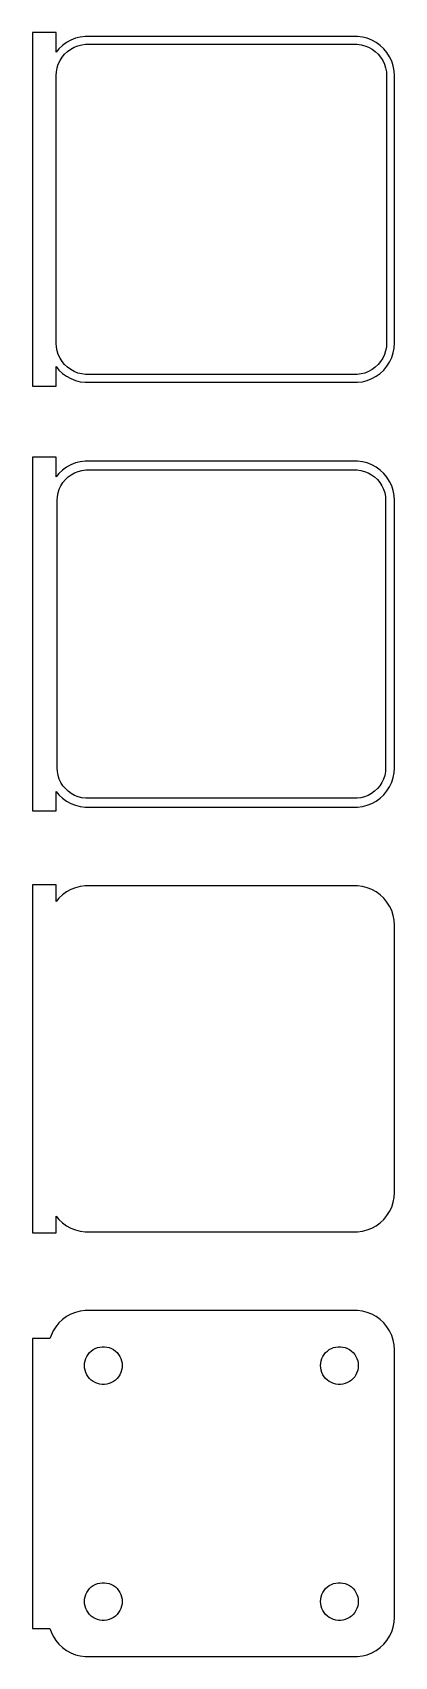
# Model space of a CAD drawing. Header units: metres. Extents: x -24 to 22, y 140 to 346.
import ezdxf

# ---------------------------------------------------------------- set-up
doc = ezdxf.new("R2010")
doc.units = ezdxf.units.M

msp = doc.modelspace()

# ---------------------------------------------------------------- linework, layer by layer
for p, q in [((-21, 346.49), (-24, 346.49)), ((-24, 346.49), (-24, 301.51)), ((-21, 343.993), (-21, 346.49)), ((-20.1871, 344.853), (-20.6448, 344.423)), ((-19.6791, 345.222), (-20.1871, 344.853)), ((-19.1289, 345.524), (-19.6791, 345.222)), ((-18.5451, 345.755), (-19.1289, 345.524)), ((-17.9369, 345.911), (-18.5451, 345.755)), ((-18.2361, 344.804), (-17.7495, 344.929)), ((-17.3139, 345.99), (-17.9369, 345.911)), ((-17.7495, 344.929), (-17.2512, 344.992)), ((17.3139, 345.99), (-17.3139, 345.99)), ((-17.2512, 344.992), (17.2512, 344.992)), ((17.2512, 344.992), (17.7495, 344.929)), ((17.9369, 345.911), (17.3139, 345.99)), ((17.7495, 344.929), (18.2361, 344.804)), ((18.5451, 345.755), (17.9369, 345.911)), ((19.1289, 345.524), (18.5451, 345.755)), ((19.6791, 345.222), (19.1289, 345.524)), ((20.1871, 344.853), (19.6791, 345.222)), ((20.6448, 344.423), (20.1871, 344.853)), ((-20.6448, 344.423), (-21, 343.993)), ((-20.7191, 342.472), (-20.5052, 342.927)), ((-20.5052, 342.927), (-20.2361, 343.351)), ((-20.2361, 343.351), (-19.9159, 343.738)), ((-19.9159, 343.738), (-19.5497, 344.082)), ((-19.5497, 344.082), (-19.1433, 344.377)), ((-19.1433, 344.377), (-18.7031, 344.619)), ((-18.7031, 344.619), (-18.2361, 344.804)), ((18.2361, 344.804), (18.7031, 344.619)), ((18.7031, 344.619), (19.1433, 344.377)), ((19.1433, 344.377), (19.5497, 344.082)), ((19.5497, 344.082), (19.9159, 343.738)), ((19.9159, 343.738), (20.2361, 343.351)), ((20.2361, 343.351), (20.5052, 342.927)), ((20.5052, 342.927), (20.7191, 342.472)), ((21.0451, 343.939), (20.6448, 344.423)), ((21.3815, 343.409), (21.0451, 343.939)), ((21.6489, 342.841), (21.3815, 343.409)), ((21.8429, 342.243), (21.6489, 342.841)), ((-21, 341), (-20.9684, 341.501)), ((-21, 307), (-21, 341)), ((-20.9684, 341.501), (-20.8743, 341.995)), ((-20.8743, 341.995), (-20.7191, 342.472)), ((20.7191, 342.472), (20.8743, 341.995)), ((20.8743, 341.995), (20.9684, 341.501)), ((20.9684, 341.501), (21, 341)), ((21, 341), (21, 307)), ((21.9606, 341.627), (21.8429, 342.243)), ((22, 341), (21.9606, 341.627)), ((22, 307), (22, 341)), ((-20.9684, 306.499), (-21, 307)), ((-20.8743, 306.005), (-20.9684, 306.499)), ((-20.7191, 305.528), (-20.8743, 306.005)), ((20.8743, 306.005), (20.7191, 305.528)), ((20.9684, 306.499), (20.8743, 306.005)), ((21, 307), (20.9684, 306.499)), ((21.6489, 305.159), (21.8429, 305.757)), ((21.8429, 305.757), (21.9606, 306.373)), ((21.9606, 306.373), (22, 307)), ((-21, 304.007), (-20.6448, 303.577)), ((-21, 301.51), (-21, 304.007)), ((-20.5052, 305.073), (-20.7191, 305.528)), ((-20.6448, 303.577), (-20.1871, 303.147)), ((-20.2361, 304.649), (-20.5052, 305.073)), ((-19.9159, 304.262), (-20.2361, 304.649)), ((-19.5497, 303.918), (-19.9159, 304.262)), ((-19.1433, 303.623), (-19.5497, 303.918)), ((-18.7031, 303.381), (-19.1433, 303.623)), ((19.1433, 303.623), (18.7031, 303.381)), ((19.5497, 303.918), (19.1433, 303.623)), ((19.9159, 304.262), (19.5497, 303.918)), ((20.2361, 304.649), (19.9159, 304.262)), ((20.1871, 303.147), (20.6448, 303.577)), ((20.5052, 305.073), (20.2361, 304.649)), ((20.7191, 305.528), (20.5052, 305.073)), ((20.6448, 303.577), (21.0451, 304.061)), ((21.0451, 304.061), (21.3815, 304.591)), ((21.3815, 304.591), (21.6489, 305.159)), ((-24, 301.51), (-21, 301.51)), ((-20.1871, 303.147), (-19.6791, 302.778)), ((-19.6791, 302.778), (-19.1289, 302.476)), ((-19.1289, 302.476), (-18.5451, 302.245)), ((-18.2361, 303.196), (-18.7031, 303.381)), ((-18.5451, 302.245), (-17.9369, 302.089)), ((-17.7495, 303.071), (-18.2361, 303.196)), ((-17.9369, 302.089), (-17.3139, 302.01)), ((-17.2512, 303.008), (-17.7495, 303.071)), ((-17.3139, 302.01), (17.3139, 302.01)), ((17.2512, 303.008), (-17.2512, 303.008)), ((17.7495, 303.071), (17.2512, 303.008)), ((17.3139, 302.01), (17.9369, 302.089)), ((18.2361, 303.196), (17.7495, 303.071)), ((17.9369, 302.089), (18.5451, 302.245)), ((18.7031, 303.381), (18.2361, 303.196)), ((18.5451, 302.245), (19.1289, 302.476)), ((19.1289, 302.476), (19.6791, 302.778)), ((19.6791, 302.778), (20.1871, 303.147)), ((-21, 292.49), (-24, 292.49)), ((-24, 292.49), (-24, 247.51)), ((-21, 289.993), (-21, 292.49)), ((-19.6791, 291.222), (-20.1871, 290.853)), ((-19.1289, 291.524), (-19.6791, 291.222)), ((-18.5451, 291.755), (-19.1289, 291.524)), ((-17.9369, 291.911), (-18.5451, 291.755)), ((-17.3139, 291.99), (-17.9369, 291.911)), ((17.3139, 291.99), (-17.3139, 291.99)), ((17.9369, 291.911), (17.3139, 291.99)), ((18.5451, 291.755), (17.9369, 291.911)), ((19.1289, 291.524), (18.5451, 291.755)), ((19.6791, 291.222), (19.1289, 291.524)), ((20.1871, 290.853), (19.6791, 291.222)), ((-20.6448, 290.423), (-21, 289.993)), ((-20.1871, 290.853), (-20.6448, 290.423)), ((-20.3936, 288.866), (-20.133, 289.276)), ((-20.133, 289.276), (-19.823, 289.651)), ((-19.823, 289.651), (-19.4685, 289.984)), ((-19.4685, 289.984), (-19.0751, 290.27)), ((-19.0751, 290.27), (-18.6489, 290.504)), ((-18.6489, 290.504), (-18.1967, 290.683)), ((-18.1967, 290.683), (-17.7256, 290.804)), ((-17.7256, 290.804), (-17.2432, 290.865)), ((-17.2432, 290.865), (17.2432, 290.865)), ((17.2432, 290.865), (17.7256, 290.804)), ((17.7256, 290.804), (18.1967, 290.683)), ((18.1967, 290.683), (18.6489, 290.504)), ((18.6489, 290.504), (19.0751, 290.27)), ((19.0751, 290.27), (19.4685, 289.984)), ((19.4685, 289.984), (19.823, 289.651)), ((19.823, 289.651), (20.133, 289.276)), ((20.133, 289.276), (20.3936, 288.866)), ((20.6448, 290.423), (20.1871, 290.853)), ((21.0451, 289.939), (20.6448, 290.423)), ((21.3815, 289.409), (21.0451, 289.939)), ((21.6489, 288.841), (21.3815, 289.409)), ((-20.8726, 287), (-20.8421, 287.485)), ((-20.8421, 287.485), (-20.751, 287.963)), ((-20.751, 287.963), (-20.6007, 288.426)), ((-20.6007, 288.426), (-20.3936, 288.866)), ((20.3936, 288.866), (20.6007, 288.426)), ((20.6007, 288.426), (20.751, 287.963)), ((20.751, 287.963), (20.8421, 287.485)), ((20.8421, 287.485), (20.8726, 287)), ((21.8429, 288.243), (21.6489, 288.841)), ((21.9606, 287.627), (21.8429, 288.243)), ((22, 287), (21.9606, 287.627)), ((-20.8726, 253), (-20.8726, 287)), ((20.8726, 287), (20.8726, 253)), ((22, 253), (22, 287)), ((-20.8421, 252.515), (-20.8726, 253)), ((-20.751, 252.037), (-20.8421, 252.515)), ((-20.6007, 251.574), (-20.751, 252.037)), ((20.751, 252.037), (20.6007, 251.574)), ((20.8421, 252.515), (20.751, 252.037)), ((20.8726, 253), (20.8421, 252.515)), ((21.8429, 251.757), (21.9606, 252.373)), ((21.9606, 252.373), (22, 253)), ((-21, 250.007), (-20.6448, 249.577)), ((-21, 247.51), (-21, 250.007)), ((-20.3936, 251.134), (-20.6007, 251.574)), ((-20.133, 250.724), (-20.3936, 251.134)), ((-19.823, 250.349), (-20.133, 250.724)), ((-19.4685, 250.016), (-19.823, 250.349)), ((-19.0751, 249.73), (-19.4685, 250.016)), ((19.4685, 250.016), (19.0751, 249.73)), ((19.823, 250.349), (19.4685, 250.016)), ((20.133, 250.724), (19.823, 250.349)), ((20.3936, 251.134), (20.133, 250.724)), ((20.6007, 251.574), (20.3936, 251.134)), ((20.6448, 249.577), (21.0451, 250.061)), ((21.0451, 250.061), (21.3815, 250.591)), ((21.3815, 250.591), (21.6489, 251.159)), ((21.6489, 251.159), (21.8429, 251.757)), ((-20.6448, 249.577), (-20.1871, 249.147)), ((-20.1871, 249.147), (-19.6791, 248.778)), ((-19.6791, 248.778), (-19.1289, 248.476)), ((-19.1289, 248.476), (-18.5451, 248.245)), ((-18.6489, 249.496), (-19.0751, 249.73)), ((-18.1967, 249.317), (-18.6489, 249.496)), ((-18.5451, 248.245), (-17.9369, 248.089)), ((-17.7256, 249.196), (-18.1967, 249.317)), ((-17.9369, 248.089), (-17.3139, 248.01)), ((-17.2432, 249.135), (-17.7256, 249.196)), ((-17.3139, 248.01), (17.3139, 248.01)), ((17.2432, 249.135), (-17.2432, 249.135)), ((17.7256, 249.196), (17.2432, 249.135)), ((17.3139, 248.01), (17.9369, 248.089)), ((18.1967, 249.317), (17.7256, 249.196)), ((17.9369, 248.089), (18.5451, 248.245)), ((18.6489, 249.496), (18.1967, 249.317)), ((18.5451, 248.245), (19.1289, 248.476)), ((19.0751, 249.73), (18.6489, 249.496)), ((19.1289, 248.476), (19.6791, 248.778)), ((19.6791, 248.778), (20.1871, 249.147)), ((20.1871, 249.147), (20.6448, 249.577)), ((-24, 247.51), (-21, 247.51)), ((-21, 238.115), (-24, 238.115)), ((-24, 238.115), (-24, 193.885)), ((-21, 235.993), (-21, 238.115)), ((-19.1289, 237.524), (-19.6791, 237.222)), ((-18.5451, 237.755), (-19.1289, 237.524)), ((-17.9369, 237.911), (-18.5451, 237.755)), ((-17.3139, 237.99), (-17.9369, 237.911)), ((17.3139, 237.99), (-17.3139, 237.99)), ((17.9369, 237.911), (17.3139, 237.99)), ((18.5451, 237.755), (17.9369, 237.911)), ((19.1289, 237.524), (18.5451, 237.755)), ((19.6791, 237.222), (19.1289, 237.524)), ((-20.6448, 236.423), (-21, 235.993)), ((-20.1871, 236.853), (-20.6448, 236.423)), ((-19.6791, 237.222), (-20.1871, 236.853)), ((20.1871, 236.853), (19.6791, 237.222)), ((20.6448, 236.423), (20.1871, 236.853)), ((21.0451, 235.939), (20.6448, 236.423)), ((21.3815, 235.409), (21.0451, 235.939)), ((21.6489, 234.841), (21.3815, 235.409)), ((21.8429, 234.243), (21.6489, 234.841)), ((21.9606, 233.627), (21.8429, 234.243)), ((22, 233), (21.9606, 233.627)), ((22, 199), (22, 233)), ((21.8429, 197.757), (21.9606, 198.373)), ((21.9606, 198.373), (22, 199)), ((21.0451, 196.061), (21.3815, 196.591)), ((21.3815, 196.591), (21.6489, 197.159)), ((21.6489, 197.159), (21.8429, 197.757)), ((-21, 196.007), (-20.6448, 195.577)), ((-21, 193.885), (-21, 196.007)), ((-20.6448, 195.577), (-20.1871, 195.147)), ((-20.1871, 195.147), (-19.6791, 194.778)), ((-19.6791, 194.778), (-19.1289, 194.476)), ((-19.1289, 194.476), (-18.5451, 194.245)), ((-18.5451, 194.245), (-17.9369, 194.089)), ((17.9369, 194.089), (18.5451, 194.245)), ((18.5451, 194.245), (19.1289, 194.476)), ((19.1289, 194.476), (19.6791, 194.778)), ((19.6791, 194.778), (20.1871, 195.147)), ((20.1871, 195.147), (20.6448, 195.577)), ((20.6448, 195.577), (21.0451, 196.061)), ((-24, 193.885), (-21, 193.885)), ((-17.9369, 194.089), (-17.3139, 194.01)), ((-17.3139, 194.01), (17.3139, 194.01)), ((17.3139, 194.01), (17.9369, 194.089)), ((-17.9369, 183.911), (-18.5451, 183.755)), ((-17.3139, 183.99), (-17.9369, 183.911)), ((17.3139, 183.99), (-17.3139, 183.99)), ((17.9369, 183.911), (17.3139, 183.99)), ((18.5451, 183.755), (17.9369, 183.911)), ((-21.0451, 181.939), (-21.3815, 181.409)), ((-20.6448, 182.423), (-21.0451, 181.939)), ((-20.1871, 182.853), (-20.6448, 182.423)), ((-19.6791, 183.222), (-20.1871, 182.853)), ((-19.1289, 183.524), (-19.6791, 183.222)), ((-18.5451, 183.755), (-19.1289, 183.524)), ((19.1289, 183.524), (18.5451, 183.755)), ((19.6791, 183.222), (19.1289, 183.524)), ((20.1871, 182.853), (19.6791, 183.222)), ((20.6448, 182.423), (20.1871, 182.853)), ((21.0451, 181.939), (20.6448, 182.423)), ((21.3815, 181.409), (21.0451, 181.939)), ((-21.7777, 180.444), (-24, 180.444)), ((-24, 180.444), (-24, 143.556)), ((-21.6489, 180.841), (-21.7777, 180.444)), ((-21.3815, 181.409), (-21.6489, 180.841)), ((21.6489, 180.841), (21.3815, 181.409)), ((21.8429, 180.243), (21.6489, 180.841)), ((21.9606, 179.627), (21.8429, 180.243)), ((-17.3811, 177.301), (-17.3246, 177.597)), ((-17.3246, 177.597), (-17.2315, 177.883)), ((-17.2315, 177.883), (-17.1031, 178.156)), ((-17.1031, 178.156), (-16.9416, 178.411)), ((-16.9416, 178.411), (-16.7495, 178.643)), ((-16.7495, 178.643), (-16.5298, 178.849)), ((-16.5298, 178.849), (-16.286, 179.026)), ((-16.286, 179.026), (-16.0219, 179.172)), ((-16.0219, 179.172), (-15.7416, 179.283)), ((-15.7416, 179.283), (-15.4497, 179.357)), ((-15.4497, 179.357), (-15.1507, 179.395)), ((-15.1507, 179.395), (-14.8493, 179.395)), ((-14.8493, 179.395), (-14.5503, 179.357)), ((-14.5503, 179.357), (-14.2583, 179.283)), ((-14.2583, 179.283), (-13.9781, 179.172)), ((-13.9781, 179.172), (-13.714, 179.026)), ((-13.714, 179.026), (-13.4702, 178.849)), ((-13.4702, 178.849), (-13.2505, 178.643)), ((-13.2505, 178.643), (-13.0583, 178.411)), ((-13.0583, 178.411), (-12.8969, 178.156)), ((-12.8969, 178.156), (-12.7685, 177.883)), ((-12.7685, 177.883), (-12.6754, 177.597)), ((-12.6754, 177.597), (-12.6189, 177.301)), ((12.6189, 177.301), (12.6754, 177.597)), ((12.6754, 177.597), (12.7685, 177.883)), ((12.7685, 177.883), (12.8969, 178.156)), ((12.8969, 178.156), (13.0583, 178.411)), ((13.0583, 178.411), (13.2505, 178.643)), ((13.2505, 178.643), (13.4702, 178.849)), ((13.4702, 178.849), (13.714, 179.026)), ((13.714, 179.026), (13.9781, 179.172)), ((13.9781, 179.172), (14.2583, 179.283)), ((14.2583, 179.283), (14.5503, 179.357)), ((14.5503, 179.357), (14.8493, 179.395)), ((14.8493, 179.395), (15.1507, 179.395)), ((15.1507, 179.395), (15.4497, 179.357)), ((15.4497, 179.357), (15.7416, 179.283)), ((15.7416, 179.283), (16.0219, 179.172)), ((16.0219, 179.172), (16.286, 179.026)), ((16.286, 179.026), (16.5298, 178.849)), ((16.5298, 178.849), (16.7495, 178.643)), ((16.7495, 178.643), (16.9416, 178.411)), ((16.9416, 178.411), (17.1031, 178.156)), ((17.1031, 178.156), (17.2315, 177.883)), ((17.2315, 177.883), (17.3246, 177.597)), ((17.3246, 177.597), (17.3811, 177.301)), ((22, 179), (21.9606, 179.627)), ((22, 145), (22, 179)), ((-17.4, 177), (-17.3811, 177.301)), ((-17.3811, 176.699), (-17.4, 177)), ((-17.3246, 176.403), (-17.3811, 176.699)), ((-17.2315, 176.117), (-17.3246, 176.403)), ((-17.1031, 175.844), (-17.2315, 176.117)), ((-16.9416, 175.589), (-17.1031, 175.844)), ((-16.7495, 175.357), (-16.9416, 175.589)), ((-13.0583, 175.589), (-13.2505, 175.357)), ((-12.8969, 175.844), (-13.0583, 175.589)), ((-12.7685, 176.117), (-12.8969, 175.844)), ((-12.6754, 176.403), (-12.7685, 176.117)), ((-12.6189, 176.699), (-12.6754, 176.403)), ((-12.6189, 177.301), (-12.6, 177)), ((-12.6, 177), (-12.6189, 176.699)), ((12.6, 177), (12.6189, 177.301)), ((12.6189, 176.699), (12.6, 177)), ((12.6754, 176.403), (12.6189, 176.699)), ((12.7685, 176.117), (12.6754, 176.403)), ((12.8969, 175.844), (12.7685, 176.117)), ((13.0583, 175.589), (12.8969, 175.844)), ((13.2505, 175.357), (13.0583, 175.589)), ((16.9416, 175.589), (16.7495, 175.357)), ((17.1031, 175.844), (16.9416, 175.589)), ((17.2315, 176.117), (17.1031, 175.844)), ((17.3246, 176.403), (17.2315, 176.117)), ((17.3811, 176.699), (17.3246, 176.403)), ((17.3811, 177.301), (17.4, 177)), ((17.4, 177), (17.3811, 176.699)), ((-16.5298, 175.151), (-16.7495, 175.357)), ((-16.286, 174.974), (-16.5298, 175.151)), ((-16.0219, 174.828), (-16.286, 174.974)), ((-15.7416, 174.717), (-16.0219, 174.828)), ((-15.4497, 174.643), (-15.7416, 174.717)), ((-15.1507, 174.605), (-15.4497, 174.643)), ((-14.8493, 174.605), (-15.1507, 174.605)), ((-14.5503, 174.643), (-14.8493, 174.605)), ((-14.2583, 174.717), (-14.5503, 174.643)), ((-13.9781, 174.828), (-14.2583, 174.717)), ((-13.714, 174.974), (-13.9781, 174.828)), ((-13.4702, 175.151), (-13.714, 174.974)), ((-13.2505, 175.357), (-13.4702, 175.151)), ((13.4702, 175.151), (13.2505, 175.357)), ((13.714, 174.974), (13.4702, 175.151)), ((13.9781, 174.828), (13.714, 174.974)), ((14.2583, 174.717), (13.9781, 174.828)), ((14.5503, 174.643), (14.2583, 174.717)), ((14.8493, 174.605), (14.5503, 174.643)), ((15.1507, 174.605), (14.8493, 174.605)), ((15.4497, 174.643), (15.1507, 174.605)), ((15.7416, 174.717), (15.4497, 174.643)), ((16.0219, 174.828), (15.7416, 174.717)), ((16.286, 174.974), (16.0219, 174.828)), ((16.5298, 175.151), (16.286, 174.974)), ((16.7495, 175.357), (16.5298, 175.151)), ((-16.7495, 148.643), (-16.5298, 148.849)), ((-16.5298, 148.849), (-16.286, 149.026)), ((-16.286, 149.026), (-16.0219, 149.172)), ((-16.0219, 149.172), (-15.7416, 149.283)), ((-15.7416, 149.283), (-15.4497, 149.357)), ((-15.4497, 149.357), (-15.1507, 149.395)), ((-15.1507, 149.395), (-14.8493, 149.395)), ((-14.8493, 149.395), (-14.5503, 149.357)), ((-14.5503, 149.357), (-14.2583, 149.283)), ((-14.2583, 149.283), (-13.9781, 149.172)), ((-13.9781, 149.172), (-13.714, 149.026)), ((-13.714, 149.026), (-13.4702, 148.849)), ((-13.4702, 148.849), (-13.2505, 148.643)), ((13.2505, 148.643), (13.4702, 148.849)), ((13.4702, 148.849), (13.714, 149.026)), ((13.714, 149.026), (13.9781, 149.172)), ((13.9781, 149.172), (14.2583, 149.283)), ((14.2583, 149.283), (14.5503, 149.357)), ((14.5503, 149.357), (14.8493, 149.395)), ((14.8493, 149.395), (15.1507, 149.395)), ((15.1507, 149.395), (15.4497, 149.357)), ((15.4497, 149.357), (15.7416, 149.283)), ((15.7416, 149.283), (16.0219, 149.172)), ((16.0219, 149.172), (16.286, 149.026)), ((16.286, 149.026), (16.5298, 148.849)), ((16.5298, 148.849), (16.7495, 148.643)), ((-17.4, 147), (-17.3811, 147.301)), ((-17.3811, 146.699), (-17.4, 147)), ((-17.3811, 147.301), (-17.3246, 147.597)), ((-17.3246, 146.403), (-17.3811, 146.699)), ((-17.3246, 147.597), (-17.2315, 147.883)), ((-17.2315, 147.883), (-17.1031, 148.156)), ((-17.1031, 148.156), (-16.9416, 148.411)), ((-16.9416, 148.411), (-16.7495, 148.643)), ((-13.2505, 148.643), (-13.0583, 148.411)), ((-13.0583, 148.411), (-12.8969, 148.156)), ((-12.8969, 148.156), (-12.7685, 147.883)), ((-12.7685, 147.883), (-12.6754, 147.597)), ((-12.6754, 147.597), (-12.6189, 147.301)), ((-12.6189, 146.699), (-12.6754, 146.403)), ((-12.6189, 147.301), (-12.6, 147)), ((-12.6, 147), (-12.6189, 146.699)), ((12.6, 147), (12.6189, 147.301)), ((12.6189, 146.699), (12.6, 147)), ((12.6189, 147.301), (12.6754, 147.597)), ((12.6754, 146.403), (12.6189, 146.699)), ((12.6754, 147.597), (12.7685, 147.883)), ((12.7685, 147.883), (12.8969, 148.156)), ((12.8969, 148.156), (13.0583, 148.411)), ((13.0583, 148.411), (13.2505, 148.643)), ((16.7495, 148.643), (16.9416, 148.411)), ((16.9416, 148.411), (17.1031, 148.156)), ((17.1031, 148.156), (17.2315, 147.883)), ((17.2315, 147.883), (17.3246, 147.597)), ((17.3246, 147.597), (17.3811, 147.301)), ((17.3811, 146.699), (17.3246, 146.403)), ((17.3811, 147.301), (17.4, 147)), ((17.4, 147), (17.3811, 146.699)), ((-17.2315, 146.117), (-17.3246, 146.403)), ((-17.1031, 145.844), (-17.2315, 146.117)), ((-16.9416, 145.589), (-17.1031, 145.844)), ((-16.7495, 145.357), (-16.9416, 145.589)), ((-16.5298, 145.151), (-16.7495, 145.357)), ((-16.286, 144.974), (-16.5298, 145.151)), ((-16.0219, 144.828), (-16.286, 144.974)), ((-15.7416, 144.717), (-16.0219, 144.828)), ((-15.4497, 144.643), (-15.7416, 144.717)), ((-15.1507, 144.605), (-15.4497, 144.643)), ((-14.8493, 144.605), (-15.1507, 144.605)), ((-14.5503, 144.643), (-14.8493, 144.605)), ((-14.2583, 144.717), (-14.5503, 144.643)), ((-13.9781, 144.828), (-14.2583, 144.717)), ((-13.714, 144.974), (-13.9781, 144.828)), ((-13.4702, 145.151), (-13.714, 144.974)), ((-13.2505, 145.357), (-13.4702, 145.151)), ((-13.0583, 145.589), (-13.2505, 145.357)), ((-12.8969, 145.844), (-13.0583, 145.589)), ((-12.7685, 146.117), (-12.8969, 145.844)), ((-12.6754, 146.403), (-12.7685, 146.117)), ((12.7685, 146.117), (12.6754, 146.403)), ((12.8969, 145.844), (12.7685, 146.117)), ((13.0583, 145.589), (12.8969, 145.844)), ((13.2505, 145.357), (13.0583, 145.589)), ((13.4702, 145.151), (13.2505, 145.357)), ((13.714, 144.974), (13.4702, 145.151)), ((13.9781, 144.828), (13.714, 144.974)), ((14.2583, 144.717), (13.9781, 144.828)), ((14.5503, 144.643), (14.2583, 144.717)), ((14.8493, 144.605), (14.5503, 144.643)), ((15.1507, 144.605), (14.8493, 144.605)), ((15.4497, 144.643), (15.1507, 144.605)), ((15.7416, 144.717), (15.4497, 144.643)), ((16.0219, 144.828), (15.7416, 144.717)), ((16.286, 144.974), (16.0219, 144.828)), ((16.5298, 145.151), (16.286, 144.974)), ((16.7495, 145.357), (16.5298, 145.151)), ((16.9416, 145.589), (16.7495, 145.357)), ((17.1031, 145.844), (16.9416, 145.589)), ((17.2315, 146.117), (17.1031, 145.844)), ((17.3246, 146.403), (17.2315, 146.117)), ((21.9606, 144.373), (22, 145)), ((-24, 143.556), (-21.7777, 143.556)), ((-21.7777, 143.556), (-21.6489, 143.159)), ((-21.6489, 143.159), (-21.3815, 142.591)), ((-21.3815, 142.591), (-21.0451, 142.061)), ((21.0451, 142.061), (21.3815, 142.591)), ((21.3815, 142.591), (21.6489, 143.159)), ((21.6489, 143.159), (21.8429, 143.757)), ((21.8429, 143.757), (21.9606, 144.373)), ((-21.0451, 142.061), (-20.6448, 141.577)), ((-20.6448, 141.577), (-20.1871, 141.147)), ((-20.1871, 141.147), (-19.6791, 140.778)), ((-19.6791, 140.778), (-19.1289, 140.476)), ((-19.1289, 140.476), (-18.5451, 140.245)), ((18.5451, 140.245), (19.1289, 140.476)), ((19.1289, 140.476), (19.6791, 140.778)), ((19.6791, 140.778), (20.1871, 141.147)), ((20.1871, 141.147), (20.6448, 141.577)), ((20.6448, 141.577), (21.0451, 142.061)), ((-18.5451, 140.245), (-17.9369, 140.089)), ((-17.9369, 140.089), (-17.3139, 140.01)), ((-17.3139, 140.01), (17.3139, 140.01)), ((17.3139, 140.01), (17.9369, 140.089)), ((17.9369, 140.089), (18.5451, 140.245))]:
    msp.add_line(p, q)

doc.saveas('drawing.dxf')
